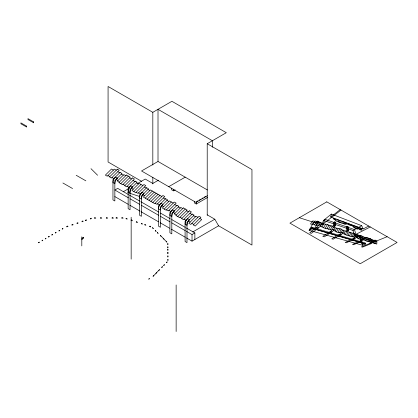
<?xml version="1.0" encoding="UTF-8"?>
<svg xmlns="http://www.w3.org/2000/svg" width="418" height="418" viewBox="0 0 418 418"><rect width="100%" height="100%" fill="white"/><g stroke="black" fill="none" stroke-linecap="round" stroke-linejoin="round"><path stroke-width="0.63" d="M167.884 252.817L167.884 252.488L167.884 253.585L167.884 252.744M339.625 220.317L339.615 222.47L338.324 222.005L338.392 219.868M337.148 219.408L337.033 221.279L335.722 220.809L335.889 218.943M335.372 225.824L335.696 222.256L334.599 221.869L333.862 222.397L333.397 225.971L334.578 226.363L335.372 225.824L334.191 225.427L333.397 225.971M156.008 273.456L156.431 272.447L156.635 272.823M334.578 226.363L334.954 222.778L335.696 222.256M158.934 270.509L159.54 269.547L153.045 276.434L153.495 275.399L153.725 275.749M334.191 225.427L334.599 221.869M166.259 241.573L166.469 241.196L166.892 242.205L160.36 235.344L160.972 236.322M334.619 218.478L334.478 219.617L335.785 220.087M367.088 241.259L367.547 237.816M333.329 218.003L333.188 218.907L334.505 219.382M163.266 238.6L163.485 238.239L163.934 239.263M358.748 238.803L359.464 235.475M363.137 228.975L330.706 217.036L331.37 214.073L361.675 225.668L363.137 228.975L368.697 226.054M350.984 236.41L351.977 233.03M349.626 235.992L350.676 232.601M348.251 235.569L349.354 232.168M346.862 235.141L348.011 231.729M345.451 234.707L346.653 231.285M299.319 217.721L321.844 224.915L323.516 220.391L331.37 214.073M336.547 231.959L338.11 228.494M317.926 221.974L314.582 228.944L309.696 229.304L312.105 227.303L365.154 243.02L365.525 244.007L362.526 245.251L309.132 230.292L313.672 222.303L317.926 221.974L323.354 223.745L324.906 219.272L354.558 229.613L355.87 234.367L359.684 235.611L362.108 242.842L362.202 244.269L365.154 243.02M342.985 232.716L342.765 233.103A8.386 4.844 0 0 1 341.642 234.289L333.183 239.195L331.761 238.814L339.588 234.242L341.051 234.681M309.132 230.292L311.577 228.28L312.105 227.303M333.945 229.874L333.695 230.271A11.02 6.359 0 0 1 332.519 231.509L324.358 236.813L322.821 236.395L330.345 231.452A10.565 6.098 0 0 0 331.908 230.004A10.027 5.789 0 0 0 332.362 229.377M325.199 228.317L327.372 224.612M82.764 238.438L83.558 237.252L83.558 237.978L81.803 239.723M320.59 225.678L320.501 225.809A18.063 10.429 0 0 1 318.751 227.648L311.415 233.317L309.696 232.847L316.687 227.324A18.909 10.915 0 0 0 318.276 225.767L318.897 224.983L320.679 225.542M120.786 183.659L128.336 176.13M133.838 191.569L140.976 184.453M145.229 198.148L152.366 191.026M147.126 199.245L154.263 192.123M149.022 200.337L156.16 193.22M150.924 201.434L158.061 194.318M152.821 202.531L159.958 195.415M164.211 209.11L171.349 201.988M177.739 216.54L185.289 209.01M330.706 217.036L340.2 209.601M321.844 224.915L341.015 210.071M347.06 226.258L346.287 226.728L346.762 230.402L347.802 230.746L348.633 230.271L348.032 226.603L347.06 226.258L347.588 229.921L348.633 230.271M348.032 226.603L347.259 227.068L347.802 230.746M346.762 230.402L347.588 229.921M81.803 238.27L83.558 237.252M141.634 181.365L108.074 161.991L108.074 86.489L152.821 112.322L171.913 101.297L226.305 132.699L207.213 143.724L207.213 215.322M207.406 189.981L158.009 161.463L141.54 170.972L195.932 202.375L207.459 195.718M123.195 191.778L129.564 188.1M137.318 183.622L145.229 179.056L152.821 183.439L158.438 180.2M168.736 186.674L185.205 177.164M171.584 188.116L171.584 189.762L173.48 190.859L175.168 189.882M196.826 201.492L197.949 200.844M199.078 200.196L200.765 199.219M201.889 198.571L203.012 197.923M204.136 197.27L205.823 196.298M194.365 201.272L194.365 202.913L196.261 204.01L207.511 197.515M192.771 231.948L214.805 219.225L218.604 225.804L192.024 241.149L186.433 237.92M186.391 231.321L192.024 234.571L194.872 232.925L194.872 239.504M323.516 220.391L353.011 230.47L361.675 225.668M353.011 230.47L354.171 235.24L370.27 226.964M354.872 237.142A5.732 3.307 0 0 1 353.388 238.412L345.195 242.445L346.449 242.785L355.452 238.297A6.092 3.516 0 0 0 356.293 237.356L356.512 236.834L355.248 236.431A5.335 3.078 0 0 1 354.898 237.147M362.004 241.008L362.798 240.543A5.209 3.01 0 0 0 363.608 239.634L363.791 239.122L362.615 238.756A4.635 2.675 0 0 1 362.312 239.451A4.927 2.842 0 0 1 360.828 240.658L352.494 244.415L353.659 244.734L362.004 241.008L360.818 240.653M370.985 243.72L371.623 243.391A4.347 2.508 0 0 0 372.537 242.424L372.684 241.928L371.618 241.588A3.976 2.294 0 0 1 371.367 242.268A4.17 2.403 0 0 1 369.914 243.401L361.455 246.839L362.516 247.127L370.985 243.72L369.909 243.396M387.141 236.703L374.627 241.771L354.171 235.24M311.577 228.28L365.525 244.007M311.29 227.982L364.156 243.443M316.687 227.324L318.485 227.867M330.345 231.452L331.944 231.933M353.377 238.406L354.657 238.793M338.162 232.251L339.677 232.716L341.24 228.97L339.792 228.489L338.084 232.434L334.985 231.478L336.615 228.003L339.583 228.975M352.369 236.645L353.685 237.053L354.663 233.39L353.398 232.978L352.322 236.823L344.019 234.263L345.278 230.835L353.267 233.448M360.018 239.012L361.236 239.389L361.92 235.783L360.75 235.397L359.982 239.185L357.495 238.422L358.252 235.078L360.656 235.862M322.043 226.723L320.272 226.169L322.158 223.28L320.434 222.71L318.354 225.788L316.525 225.218M335.283 230.851L333.71 230.36L335.1 227.507L333.564 227.005L332.028 230.041L330.408 229.534M344.244 233.641L342.802 233.192L343.883 230.381L342.473 229.921L341.271 232.91L339.787 232.45M357.63 237.816L356.371 237.424L357.029 234.681L355.791 234.273L355.054 237.194L353.759 236.792M364.862 240.068L363.697 239.707L364.146 237.006L362.996 236.63L362.484 239.504L361.283 239.133M373.697 242.821L372.637 242.492L372.856 239.854L371.811 239.514L371.555 242.325L370.468 241.985M374.737 243.234L375.772 243.558M312.685 224.173L314.576 224.764M323.6 227.575L321.85 227.031L323.861 223.834L325.538 224.382M327.022 228.636L328.694 229.158M365.975 240.716L364.815 240.355L365.28 237.377L366.403 237.743M368.242 241.421L369.355 241.766M332.43 229.247L334.013 229.743M341.584 232.131L343.037 232.586M314.723 221.451L312.873 220.85L310.49 223.928L312.424 224.523L315.088 220.965L316.896 221.556M318.553 222.319L320.308 222.893M331.913 226.676L333.475 227.183M340.963 229.628L342.399 230.093M354.49 234.038L355.749 234.446M361.8 236.421L362.965 236.797M370.74 239.331L371.795 239.676M321.98 223.557L323.689 224.111M334.97 227.784L336.49 228.28M343.779 230.652L345.179 231.107M356.967 234.942L358.195 235.344M364.104 237.267L365.238 237.638M372.835 240.11L373.87 240.444M328.82 225.454L330.424 225.981M368.603 238.464L369.684 238.819M374.904 240.522L373.885 240.188L373.655 243.401L374.706 243.725L374.936 240.057L375.939 240.392L375.761 243.772L376.785 244.091L376.911 241.181L375.913 240.852M127.751 192.573L139.168 196.356M354.673 227.847L353.56 227.449L352.964 225.229M355.828 228.421L354.725 228.024L354.03 225.621M356.92 228.813L357.996 229.2L357.16 226.775M359.882 229.341L358.843 228.97L358.184 227.152M337.039 221.174L338.334 221.639M342.133 223.06L343.366 223.505M344.589 223.959L345.796 224.393L345.566 222.507M360.985 229.879L362.004 230.25L361.189 228.254M339.615 222.303L340.884 222.763M357.662 228.228L358.712 228.609M346.851 223.891L349.526 224.863M351.015 225.391L352.123 225.798M345.707 223.677L346.883 224.1L346.71 222.93M353.278 226.404L352.175 226.002L351.883 224.832M76.196 175.278L85.857 180.827M62.899 182.99L72.56 188.539M207.213 143.724L251.96 169.562L251.96 245.063L218.4 225.683M207.213 214.842L214.805 219.225M116.293 170.204L114.396 169.107L107.259 176.229L105.362 175.132L111.486 169.018L113.382 170.116M125.787 175.685L123.885 174.588L117.395 181.062L119.297 182.159M129.58 177.875L131.482 178.972M142.872 185.55L139.074 183.356L131.936 190.477L135.735 192.667L143.907 184.516L145.809 185.608L138.003 193.393L136.106 192.301M161.855 196.507L150.464 189.934L143.327 197.05L154.723 203.629L162.895 195.472L164.791 196.57L156.985 204.355L155.088 203.258M173.245 203.085L169.452 200.891L162.315 208.012L166.113 210.202L174.285 202.051L176.182 203.148L168.376 210.933L166.479 209.836M182.739 208.566L180.842 207.469L174.348 213.943L176.25 215.04M186.538 210.756L188.434 211.853M197.928 217.334L196.026 216.237L188.894 223.358L190.791 224.45L198.994 216.268L200.896 217.36L193.288 224.947L195.19 226.044L201.722 219.528L199.825 218.431M117.813 171.678L119.715 172.77M133.002 180.445L134.899 181.537M144.393 187.018L146.29 188.116M163.375 197.98L165.277 199.078M174.766 204.559L176.668 205.651M189.955 213.326L191.857 214.424M121.408 174.071L123.305 175.168M136.592 182.838L138.494 183.936M147.982 189.417L149.884 190.514M166.97 200.379L168.867 201.476M178.361 206.952L180.257 208.049M193.55 215.725L195.446 216.817M116.11 179.359L118.007 180.451M131.299 188.126L133.196 189.223M142.69 194.699L144.586 195.796M161.672 205.661L163.569 206.758M173.062 212.239L174.959 213.337M188.252 221.007L190.148 222.104M191.862 223.384L193.759 224.482M111.961 177.514L113.858 178.611M127.15 186.287L129.047 187.379M138.541 192.86L140.438 193.957M157.523 203.822L159.42 204.919M168.914 210.395L170.81 211.492M184.103 219.168L186 220.26M107.933 175.555L109.829 176.652M123.091 184.348L124.992 185.446M180.043 217.235L181.945 218.327M128.404 194.553L117.698 188.372L114.851 190.018L128.373 197.824M129.528 195.201L139.669 201.058M140.798 201.706L158.819 212.114M160.512 213.091L170.089 218.619M171.777 219.591L185.299 227.397M186.423 228.05L194.872 232.925M130.061 198.796L139.638 204.324M141.326 205.301L158.793 215.385M160.481 216.357L170.058 221.89M171.746 222.862L185.268 230.668M114.851 196.591L128.274 204.339M129.951 205.311L140.02 211.121M141.138 211.769L158.474 221.775M160.151 222.747L169.656 228.233M171.333 229.2L185.315 237.272M90.993 168.684L97.603 175.257M360.196 227.894L361.053 230.057L360.013 229.686L359.198 227.523M362.526 245.251L359.82 237.043L359.684 235.611M356.131 226.394L356.967 228.959L355.87 228.573L355.086 226.013M350.796 224.429L351.068 225.636L349.573 225.093L349.333 223.891M348.215 223.478L348.382 224.445M344.401 222.078L344.604 224.1L343.382 223.661L343.23 221.644M342.039 221.211L342.143 223.28L340.884 222.831L340.837 220.767M212.401 147.246L212.401 140.73L158.009 109.328L158.009 161.463M196.261 201.821L196.261 204.01M192.024 234.571L192.024 241.149M176.14 284.961L176.14 331.511M173.48 189.213L173.48 190.859M152.821 112.322L152.821 165.042M152.821 177.41L152.821 183.92M131.158 217.255L131.158 259.129M81.803 236.823L81.803 245.899M341.125 232.868A7.989 4.608 0 0 1 339.599 234.247M341.532 232.256A7.618 4.399 0 0 1 341.145 232.873M167.869 249.175L167.874 250.246L167.869 249.175M167.858 246.829L167.864 247.916L167.858 246.792M167.843 243.558L167.848 244.661L167.843 243.527M167.916 259.359L167.916 260.398L167.916 259.353M167.9 255.905L167.9 256.955L167.9 255.873M149.419 278.623L148.808 279.287L148.975 278.66L149.419 278.623M161.855 267.175L161.829 267.598L162.456 266.574L161.855 267.175M144.821 224.56L144.8 224.947L145.866 225.302L145.542 224.529L144.821 224.56M157.455 232.46L158.035 233.401L157.455 232.46M163.851 265.169L163.825 265.592L164.457 264.557L163.851 265.169M370.803 238.709L370.442 242.236L369.34 241.891L369.737 238.359L370.803 238.709M166.662 262.379L166.615 262.781L167.226 261.809L166.662 262.379M141.331 223.4L141.284 223.782L142.434 224.163L142.073 223.379L141.331 223.4M368.639 238.176L368.216 241.609L365.943 240.909L366.445 237.455L368.639 238.176M155.391 230.402L156.029 231.405L155.391 230.402M82.08 221.388L82.022 221.791L83.172 221.404L82.801 220.892L82.08 221.388M116.152 217.794L116.084 218.191L117.448 218.191L117.014 217.527L116.152 217.794M152.596 227.638L153.228 228.625L152.596 227.638M66.87 226.483L66.791 226.896L68.003 226.488L67.606 225.992L66.87 226.483M85.549 220.223L85.471 220.631L86.678 220.229L86.28 219.727L85.549 220.223M55.469 232.769L55.401 233.119L56.174 232.361L55.469 232.769M77.064 223.097L76.99 223.473L78.114 223.102L77.743 222.642L77.064 223.097M72.021 224.774L71.943 225.166L73.124 224.774L72.732 224.294L72.021 224.774M90.466 218.604L90.382 218.985L91.532 218.598L91.145 218.149L90.466 218.604M149.717 226.227L149.644 226.551L150.767 226.927L150.396 226.222L149.717 226.227M38.749 242.503L38.67 242.821L39.412 242.116L38.749 242.503M42.134 240.522L42.051 240.862L42.835 240.115L42.134 240.522M45.353 238.652L45.269 238.997L46.053 238.244L45.353 238.652M51.952 234.817L51.869 235.167L52.673 234.399L51.952 234.817M100.513 217.846L100.419 218.217L101.783 218.217L101.334 217.606L100.513 217.846M106.365 217.841L106.276 218.206L107.64 218.206L107.186 217.6L106.365 217.841M112.113 217.83L112.019 218.201L113.382 218.196L112.933 217.59L112.113 217.83M131.174 220.061L131.085 220.406L132.297 220.803L131.889 220.061L131.174 220.061M94.562 217.872L94.468 218.227L95.795 218.222L95.351 217.642L94.562 217.872M121.873 217.83L121.769 218.186L123.132 218.18L122.673 217.6L121.873 217.83M48.629 236.781L48.53 237.105L49.397 236.598L49.089 236.353L48.629 236.781M59.058 230.741L58.964 231.044L59.784 230.574L59.492 230.344L59.058 230.741M62.303 228.86L62.209 229.163L63.024 228.688L62.737 228.463L62.303 228.86M126.121 218.431L126.011 218.724L127.192 219.116L126.785 218.452L126.121 218.431M136.325 221.812L136.216 222.104L137.397 222.496L136.989 221.833L136.325 221.812M332.263 226.007L330.267 229.806L328.616 229.294L330.69 225.49L332.263 226.007M328.992 225.145L326.902 228.845L323.475 227.784L325.726 224.074L328.992 225.145M319.023 221.644L316.332 225.495L314.467 224.921L317.252 221.065L319.023 221.644M117.333 169.17L109.526 176.955L111.423 178.052L119.229 170.267L117.333 169.17M120.091 172.394L112.954 179.515L112.954 199.882L114.851 200.974L114.851 180.613L121.988 173.491L120.091 172.394M126.44 175.032L118.89 182.561L122.688 184.756L130.233 177.227L126.44 175.032M132.516 177.937L124.716 185.723L126.612 186.82L134.418 179.035L132.516 177.937M135.275 181.166L128.143 188.283L128.143 208.65L130.04 209.747L130.04 189.38L137.177 182.258L135.275 181.166M146.671 187.739L139.534 194.861L139.534 215.228L141.43 216.32L141.43 195.953L148.568 188.837L146.671 187.739M165.653 198.702L158.516 205.818L158.516 226.185L160.418 227.282L160.418 206.915L167.55 199.799L165.653 198.702M177.044 205.28L169.907 212.396L169.907 232.763L171.808 233.861L171.808 213.493L178.941 206.372L177.044 205.28M183.392 207.913L175.842 215.442L179.641 217.637L187.191 210.108L183.392 207.913M189.469 210.818L181.668 218.604L183.565 219.701L191.371 211.916L189.469 210.818M192.233 214.047L185.096 221.164L185.096 241.531L186.992 242.628L186.992 222.261L194.13 215.139L192.233 214.047M326.792 201.857L289.93 223.139L360.238 263.732L397.1 242.45L326.792 201.857M33.67 121.925L27.959 118.644L27.959 119.532L33.67 122.808L33.67 121.925M26.611 126.163L20.9 122.887L20.9 123.77L26.611 127.051L26.611 126.163M117.353 178.12L115.452 177.023A5.371 3.098 -60 0 0 112.954 182.582L114.851 183.68A5.371 3.098 -60 0 1 117.353 178.12M132.537 186.888L130.641 185.791A5.371 3.098 -60 0 0 128.143 191.355L130.04 192.447A5.371 3.098 -60 0 1 132.537 186.888M143.928 193.461L142.031 192.369A5.371 3.098 -60 0 0 139.534 197.928L141.43 199.025A5.371 3.098 -60 0 1 143.928 193.461M162.916 204.423L161.014 203.326A5.371 3.098 -60 0 0 158.516 208.89L160.418 209.988A5.371 3.098 -60 0 1 162.916 204.423M174.306 211.001L172.404 209.904A5.371 3.098 -60 0 0 169.907 215.469L171.808 216.561A5.371 3.098 -60 0 1 174.306 211.001M189.49 219.769L187.593 218.671A5.371 3.098 -60 0 0 185.096 224.236L186.992 225.328A5.371 3.098 -60 0 1 189.49 219.769"/></g></svg>
